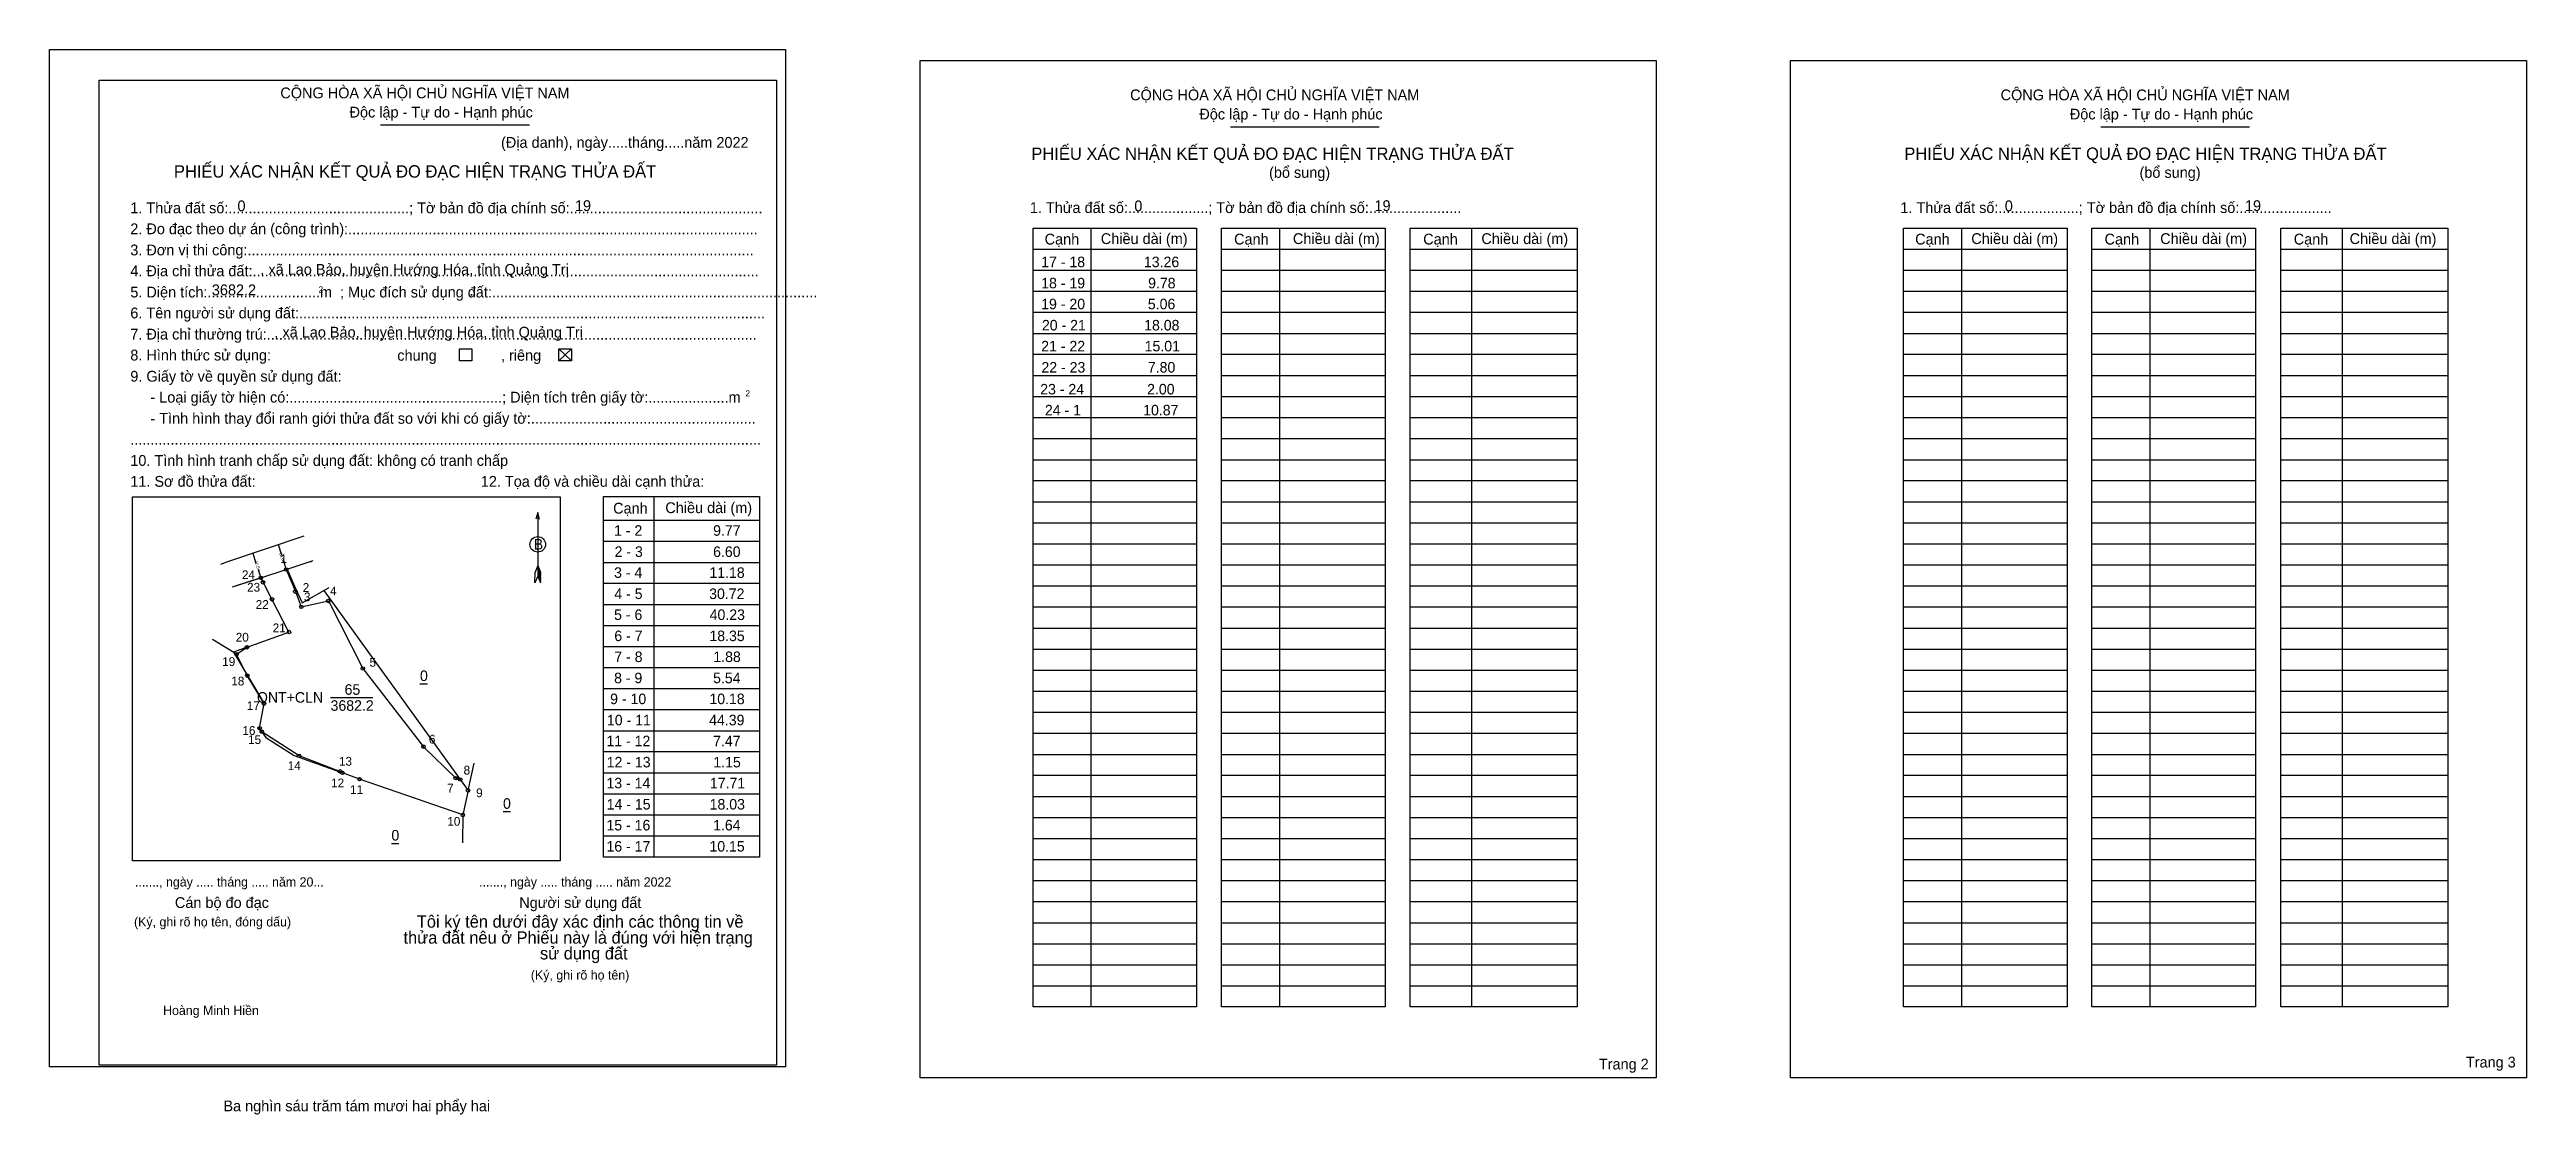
# Model space of a CAD drawing. Extents: x 551204 to 1337199, y 1821540 to 4444261.
# Drawn here: x 552537 to 553542, y 1822688 to 1823121 of the extents above.
import ezdxf

# ---------------------------------------------------------------- set-up
doc = ezdxf.new("R2010")
doc.units = 0
for name, color, linetype in [('Level 1', 7, 'Continuous'), ('Level 10', 7, 'Continuous'), ('Level 11', 7, 'Continuous'), ('Level 13', 7, 'Continuous'), ('Level 2', 7, 'Continuous'), ('Level 23', 7, 'Continuous'), ('Level 26', 7, 'Continuous'), ('Level 27', 7, 'Continuous'), ('Level 29', 7, 'Continuous'), ('Level 3', 7, 'Continuous'), ('Level 36', 7, 'Continuous'), ('Level 48', 7, 'Continuous'), ('Level 50', 7, 'Continuous'), ('Level 52', 7, 'Continuous'), ('Level 6', 7, 'Continuous'), ('Level 9', 7, 'Continuous')]:
    doc.layers.add(name, color=color, linetype=linetype)

msp = doc.modelspace()

# ---------------------------------------------------------------- linework, layer by layer
at = {"layer": 'Level 1'}
for p, q in [((552536.5, 1823116.2), (552536.5, 1823116.2)), ((552889.9, 1823116.2), (552889.9, 1823116.2)), ((552670.8, 1823090), (552731.3, 1823090)), ((553015.9, 1823089.2), (553076.3, 1823089.2)), ((553369.3, 1823089.2), (553429.7, 1823089.2)), ((552935.8, 1823039.5), (553002.2, 1823039.5)), ((552959.3, 1823048.1), (552959.3, 1822731.7)), ((553012.3, 1823039.5), (553078.7, 1823039.5)), ((553035.8, 1823048.1), (553035.8, 1822731.7)), ((553088.9, 1823039.5), (553156.7, 1823039.5)), ((553113.8, 1823048.1), (553113.8, 1822731.7)), ((553289.2, 1823039.5), (553355.6, 1823039.5)), ((553312.7, 1823048.1), (553312.7, 1822731.7)), ((553365.7, 1823039.5), (553432.1, 1823039.5)), ((553389.2, 1823048.1), (553389.2, 1822731.7)), ((553442.3, 1823039.5), (553510.1, 1823039.5)), ((553467.2, 1823048.1), (553467.2, 1822731.7)), ((552935.8, 1823031), (553002.2, 1823031)), ((553012.3, 1823031), (553078.7, 1823031)), ((553088.9, 1823031), (553156.7, 1823031)), ((553289.2, 1823031), (553355.6, 1823031)), ((553365.7, 1823031), (553432.1, 1823031)), ((553442.3, 1823031), (553510.1, 1823031)), ((552935.8, 1823022.4), (553002.2, 1823022.4)), ((553012.3, 1823022.4), (553078.7, 1823022.4)), ((553088.9, 1823022.4), (553156.7, 1823022.4)), ((553289.2, 1823022.4), (553355.6, 1823022.4)), ((553365.7, 1823022.4), (553432.1, 1823022.4)), ((553442.3, 1823022.4), (553510.1, 1823022.4)), ((552935.8, 1823013.9), (553002.2, 1823013.9)), ((553012.3, 1823013.9), (553078.7, 1823013.9)), ((553088.9, 1823013.9), (553156.7, 1823013.9)), ((553289.2, 1823013.9), (553355.6, 1823013.9)), ((553365.7, 1823013.9), (553432.1, 1823013.9)), ((553442.3, 1823013.9), (553510.1, 1823013.9)), ((552743.3, 1822999), (552748.4, 1822994.2)), ((552743.3, 1822994.2), (552748.4, 1822999)), ((552935.8, 1823005.3), (553002.2, 1823005.3)), ((553012.3, 1823005.3), (553078.7, 1823005.3)), ((553088.9, 1823005.3), (553156.7, 1823005.3)), ((553289.2, 1823005.3), (553355.6, 1823005.3)), ((553365.7, 1823005.3), (553432.1, 1823005.3)), ((553442.3, 1823005.3), (553510.1, 1823005.3)), ((552935.8, 1822996.8), (553002.2, 1822996.8)), ((553012.3, 1822996.8), (553078.7, 1822996.8)), ((553088.9, 1822996.8), (553156.7, 1822996.8)), ((553289.2, 1822996.8), (553355.6, 1822996.8)), ((553365.7, 1822996.8), (553432.1, 1822996.8)), ((553442.3, 1822996.8), (553510.1, 1822996.8)), ((552935.8, 1822988.2), (553002.2, 1822988.2)), ((552935.8, 1822979.7), (553002.2, 1822979.7)), ((553012.3, 1822988.2), (553078.7, 1822988.2)), ((553012.3, 1822979.7), (553078.7, 1822979.7)), ((553088.9, 1822988.2), (553156.7, 1822988.2)), ((553088.9, 1822979.7), (553156.7, 1822979.7)), ((553289.2, 1822988.2), (553355.6, 1822988.2)), ((553289.2, 1822979.7), (553355.6, 1822979.7)), ((553365.7, 1822988.2), (553432.1, 1822988.2)), ((553365.7, 1822979.7), (553432.1, 1822979.7)), ((553442.3, 1822988.2), (553510.1, 1822988.2)), ((553442.3, 1822979.7), (553510.1, 1822979.7)), ((552935.8, 1822971.1), (553002.2, 1822971.1)), ((553012.3, 1822971.1), (553078.7, 1822971.1)), ((553088.9, 1822971.1), (553156.7, 1822971.1)), ((553289.2, 1822971.1), (553355.6, 1822971.1)), ((553365.7, 1822971.1), (553432.1, 1822971.1)), ((553442.3, 1822971.1), (553510.1, 1822971.1)), ((552935.8, 1822962.6), (553002.2, 1822962.6)), ((553012.3, 1822962.6), (553078.7, 1822962.6)), ((553088.9, 1822962.6), (553156.7, 1822962.6)), ((553289.2, 1822962.6), (553355.6, 1822962.6)), ((553365.7, 1822962.6), (553432.1, 1822962.6)), ((553442.3, 1822962.6), (553510.1, 1822962.6)), ((552935.8, 1822954), (553002.2, 1822954)), ((553012.3, 1822954), (553078.7, 1822954)), ((553088.9, 1822954), (553156.7, 1822954)), ((553289.2, 1822954), (553355.6, 1822954)), ((553365.7, 1822954), (553432.1, 1822954)), ((553442.3, 1822954), (553510.1, 1822954)), ((552570.2, 1822938.9), (552570.2, 1822938.9)), ((552781.9, 1822939), (552781.9, 1822792.6)), ((552935.8, 1822945.5), (553002.2, 1822945.5)), ((553012.3, 1822945.5), (553078.7, 1822945.5)), ((553088.9, 1822945.5), (553156.7, 1822945.5)), ((553289.2, 1822945.5), (553355.6, 1822945.5)), ((553365.7, 1822945.5), (553432.1, 1822945.5)), ((553442.3, 1822945.5), (553510.1, 1822945.5)), ((552734.7, 1822932.6), (552734.7, 1822906.7)), ((552761.4, 1822929.4), (552824.8, 1822929.4)), ((552935.8, 1822936.9), (553002.2, 1822936.9)), ((552935.8, 1822928.4), (553002.2, 1822928.4)), ((553012.3, 1822936.9), (553078.7, 1822936.9)), ((553012.3, 1822928.4), (553078.7, 1822928.4)), ((553088.9, 1822936.9), (553156.7, 1822936.9)), ((553088.9, 1822928.4), (553156.7, 1822928.4)), ((553289.2, 1822936.9), (553355.6, 1822936.9)), ((553289.2, 1822928.4), (553355.6, 1822928.4)), ((553365.7, 1822936.9), (553432.1, 1822936.9)), ((553365.7, 1822928.4), (553432.1, 1822928.4)), ((553442.3, 1822936.9), (553510.1, 1822936.9)), ((553442.3, 1822928.4), (553510.1, 1822928.4)), ((552761.4, 1822920.9), (552824.8, 1822920.9)), ((552935.8, 1822919.8), (553002.2, 1822919.8)), ((553012.3, 1822919.8), (553078.7, 1822919.8)), ((553088.9, 1822919.8), (553156.7, 1822919.8)), ((553289.2, 1822919.8), (553355.6, 1822919.8)), ((553365.7, 1822919.8), (553432.1, 1822919.8)), ((553442.3, 1822919.8), (553510.1, 1822919.8)), ((552733.5, 1822904), (552733.6, 1822908.3)), ((552734.7, 1822911), (552733.6, 1822908.3)), ((552734.7, 1822911), (552735.8, 1822908.3)), ((552734.7, 1822910.6), (552735.8, 1822907.9)), ((552734.7, 1822910.2), (552735.8, 1822907.6)), ((552734.7, 1822909.8), (552735.8, 1822907.2)), ((552734.7, 1822909.5), (552735.8, 1822906.8)), ((552734.7, 1822909.1), (552735.8, 1822906.4)), ((552734.7, 1822908.7), (552735.8, 1822906)), ((552734.7, 1822908.4), (552735.8, 1822905.6)), ((552734.7, 1822908), (552735.8, 1822905.3)), ((552735.8, 1822904), (552735.8, 1822908.3)), ((552761.4, 1822912.3), (552824.8, 1822912.3)), ((552935.8, 1822911.3), (553002.2, 1822911.3)), ((553012.3, 1822911.3), (553078.7, 1822911.3)), ((553088.9, 1822911.3), (553156.7, 1822911.3)), ((553289.2, 1822911.3), (553355.6, 1822911.3)), ((553365.7, 1822911.3), (553432.1, 1822911.3)), ((553442.3, 1822911.3), (553510.1, 1822911.3)), ((552734.7, 1822906.7), (552733.5, 1822904)), ((552734.7, 1822907.6), (552735.8, 1822904.9)), ((552734.7, 1822907.2), (552735.8, 1822904.5)), ((552734.7, 1822906.7), (552735.8, 1822904)), ((552761.4, 1822903.8), (552824.8, 1822903.8)), ((552935.8, 1822902.7), (553002.2, 1822902.7)), ((553012.3, 1822902.7), (553078.7, 1822902.7)), ((553088.9, 1822902.7), (553156.7, 1822902.7)), ((553289.2, 1822902.7), (553355.6, 1822902.7)), ((553365.7, 1822902.7), (553432.1, 1822902.7)), ((553442.3, 1822902.7), (553510.1, 1822902.7)), ((552761.4, 1822895.2), (552824.8, 1822895.2)), ((552935.8, 1822894.2), (553002.2, 1822894.2)), ((553012.3, 1822894.2), (553078.7, 1822894.2)), ((553088.9, 1822894.2), (553156.7, 1822894.2)), ((553289.2, 1822894.2), (553355.6, 1822894.2)), ((553365.7, 1822894.2), (553432.1, 1822894.2)), ((553442.3, 1822894.2), (553510.1, 1822894.2)), ((552761.4, 1822886.7), (552824.8, 1822886.7)), ((552761.4, 1822878.1), (552824.8, 1822878.1)), ((552935.8, 1822885.6), (553002.2, 1822885.6)), ((553012.3, 1822885.6), (553078.7, 1822885.6)), ((553088.9, 1822885.6), (553156.7, 1822885.6)), ((553289.2, 1822885.6), (553355.6, 1822885.6)), ((553365.7, 1822885.6), (553432.1, 1822885.6)), ((553442.3, 1822885.6), (553510.1, 1822885.6)), ((552761.4, 1822869.6), (552824.8, 1822869.6)), ((552935.8, 1822877.1), (553002.2, 1822877.1)), ((552935.8, 1822868.5), (553002.2, 1822868.5)), ((553012.3, 1822877.1), (553078.7, 1822877.1)), ((553012.3, 1822868.5), (553078.7, 1822868.5)), ((553088.9, 1822877.1), (553156.7, 1822877.1)), ((553088.9, 1822868.5), (553156.7, 1822868.5)), ((553289.2, 1822877.1), (553355.6, 1822877.1)), ((553289.2, 1822868.5), (553355.6, 1822868.5)), ((553365.7, 1822877.1), (553432.1, 1822877.1)), ((553365.7, 1822868.5), (553432.1, 1822868.5)), ((553442.3, 1822877.1), (553510.1, 1822877.1)), ((553442.3, 1822868.5), (553510.1, 1822868.5)), ((552761.4, 1822861), (552824.8, 1822861)), ((552935.8, 1822860), (553002.2, 1822860)), ((553012.3, 1822860), (553078.7, 1822860)), ((553088.9, 1822860), (553156.7, 1822860)), ((553289.2, 1822860), (553355.6, 1822860)), ((553365.7, 1822860), (553432.1, 1822860)), ((553442.3, 1822860), (553510.1, 1822860)), ((552761.4, 1822852.5), (552824.8, 1822852.5)), ((552935.8, 1822851.4), (553002.2, 1822851.4)), ((553012.3, 1822851.4), (553078.7, 1822851.4)), ((553088.9, 1822851.4), (553156.7, 1822851.4)), ((553289.2, 1822851.4), (553355.6, 1822851.4)), ((553365.7, 1822851.4), (553432.1, 1822851.4)), ((553442.3, 1822851.4), (553510.1, 1822851.4)), ((552761.4, 1822843.9), (552824.8, 1822843.9)), ((552935.8, 1822842.9), (553002.2, 1822842.9)), ((553012.3, 1822842.9), (553078.7, 1822842.9)), ((553088.9, 1822842.9), (553156.7, 1822842.9)), ((553289.2, 1822842.9), (553355.6, 1822842.9)), ((553365.7, 1822842.9), (553432.1, 1822842.9)), ((553442.3, 1822842.9), (553510.1, 1822842.9)), ((552761.4, 1822835.4), (552824.8, 1822835.4)), ((552935.8, 1822834.3), (553002.2, 1822834.3)), ((553012.3, 1822834.3), (553078.7, 1822834.3)), ((553088.9, 1822834.3), (553156.7, 1822834.3)), ((553289.2, 1822834.3), (553355.6, 1822834.3)), ((553365.7, 1822834.3), (553432.1, 1822834.3)), ((553442.3, 1822834.3), (553510.1, 1822834.3)), ((552761.4, 1822826.8), (552824.8, 1822826.8)), ((552761.4, 1822818.3), (552824.8, 1822818.3)), ((552935.8, 1822825.8), (553002.2, 1822825.8)), ((553012.3, 1822825.8), (553078.7, 1822825.8)), ((553088.9, 1822825.8), (553156.7, 1822825.8)), ((553289.2, 1822825.8), (553355.6, 1822825.8)), ((553365.7, 1822825.8), (553432.1, 1822825.8)), ((553442.3, 1822825.8), (553510.1, 1822825.8)), ((552761.4, 1822809.7), (552824.8, 1822809.7)), ((552935.8, 1822817.2), (553002.2, 1822817.2)), ((552935.8, 1822808.7), (553002.2, 1822808.7)), ((553012.3, 1822817.2), (553078.7, 1822817.2)), ((553012.3, 1822808.7), (553078.7, 1822808.7)), ((553088.9, 1822817.2), (553156.7, 1822817.2)), ((553088.9, 1822808.7), (553156.7, 1822808.7)), ((553289.2, 1822817.2), (553355.6, 1822817.2)), ((553289.2, 1822808.7), (553355.6, 1822808.7)), ((553365.7, 1822817.2), (553432.1, 1822817.2)), ((553365.7, 1822808.7), (553432.1, 1822808.7)), ((553442.3, 1822817.2), (553510.1, 1822817.2)), ((553442.3, 1822808.7), (553510.1, 1822808.7)), ((552761.4, 1822801.2), (552824.8, 1822801.2)), ((552935.8, 1822800.1), (553002.2, 1822800.1)), ((553012.3, 1822800.1), (553078.7, 1822800.1)), ((553088.9, 1822800.1), (553156.7, 1822800.1)), ((553289.2, 1822800.1), (553355.6, 1822800.1)), ((553365.7, 1822800.1), (553432.1, 1822800.1)), ((553442.3, 1822800.1), (553510.1, 1822800.1)), ((552743.8, 1822791), (552743.8, 1822791)), ((552935.8, 1822791.6), (553002.2, 1822791.6)), ((553012.3, 1822791.6), (553078.7, 1822791.6)), ((553088.9, 1822791.6), (553156.7, 1822791.6)), ((553289.2, 1822791.6), (553355.6, 1822791.6)), ((553365.7, 1822791.6), (553432.1, 1822791.6)), ((553442.3, 1822791.6), (553510.1, 1822791.6)), ((552935.8, 1822783), (553002.2, 1822783)), ((553012.3, 1822783), (553078.7, 1822783)), ((553088.9, 1822783), (553156.7, 1822783)), ((553289.2, 1822783), (553355.6, 1822783)), ((553365.7, 1822783), (553432.1, 1822783)), ((553442.3, 1822783), (553510.1, 1822783)), ((552935.8, 1822774.5), (553002.2, 1822774.5)), ((553012.3, 1822774.5), (553078.7, 1822774.5)), ((553088.9, 1822774.5), (553156.7, 1822774.5)), ((553289.2, 1822774.5), (553355.6, 1822774.5)), ((553365.7, 1822774.5), (553432.1, 1822774.5)), ((553442.3, 1822774.5), (553510.1, 1822774.5)), ((552935.8, 1822765.9), (553002.2, 1822765.9)), ((552935.8, 1822757.4), (553002.2, 1822757.4)), ((553012.3, 1822765.9), (553078.7, 1822765.9)), ((553012.3, 1822757.4), (553078.7, 1822757.4)), ((553088.9, 1822765.9), (553156.7, 1822765.9)), ((553088.9, 1822757.4), (553156.7, 1822757.4)), ((553289.2, 1822765.9), (553355.6, 1822765.9)), ((553289.2, 1822757.4), (553355.6, 1822757.4)), ((553365.7, 1822765.9), (553432.1, 1822765.9)), ((553365.7, 1822757.4), (553432.1, 1822757.4)), ((553442.3, 1822765.9), (553510.1, 1822765.9)), ((553442.3, 1822757.4), (553510.1, 1822757.4)), ((552935.8, 1822748.8), (553002.2, 1822748.8)), ((553012.3, 1822748.8), (553078.7, 1822748.8)), ((553088.9, 1822748.8), (553156.7, 1822748.8)), ((553289.2, 1822748.8), (553355.6, 1822748.8)), ((553365.7, 1822748.8), (553432.1, 1822748.8)), ((553442.3, 1822748.8), (553510.1, 1822748.8)), ((552935.8, 1822740.3), (553002.2, 1822740.3)), ((553012.3, 1822740.3), (553078.7, 1822740.3)), ((553088.9, 1822740.3), (553156.7, 1822740.3)), ((553289.2, 1822740.3), (553355.6, 1822740.3)), ((553365.7, 1822740.3), (553432.1, 1822740.3)), ((553442.3, 1822740.3), (553510.1, 1822740.3)), ((552835.3, 1822702.9), (552835.3, 1822702.9)), ((553188.7, 1822702.9), (553188.7, 1822702.9))]:
    msp.add_line(p, q, dxfattribs=at)
for points in [[(552935.8, 1823048.1), (553002.2, 1823048.1), (553002.2, 1822731.7), (552935.8, 1822731.7)], [(553012.3, 1823048.1), (553078.7, 1823048.1), (553078.7, 1822731.7), (553012.3, 1822731.7)], [(553088.9, 1823048.1), (553156.7, 1823048.1), (553156.7, 1822731.7), (553088.9, 1822731.7)], [(553289.2, 1823048.1), (553355.6, 1823048.1), (553355.6, 1822731.7), (553289.2, 1822731.7)], [(553365.7, 1823048.1), (553432.1, 1823048.1), (553432.1, 1822731.7), (553365.7, 1822731.7)], [(553442.3, 1823048.1), (553510.1, 1823048.1), (553510.1, 1822731.7), (553442.3, 1822731.7)], [(552570.2, 1822938.9), (552743.8, 1822938.9), (552743.8, 1822791), (552570.2, 1822791)], [(552761.4, 1822939), (552824.8, 1822939), (552824.8, 1822792.6), (552761.4, 1822792.6)]]:
    msp.add_lwpolyline(points, close=True, dxfattribs=at)
msp.add_lwpolyline([(552735.4, 1822929.8), (552734.7, 1822932.6), (552733.9, 1822929.8)], dxfattribs=at)
msp.add_circle((552734.7, 1822919.6), 3.16, dxfattribs=at)
at = {"layer": 'Level 10'}
for p, q in [((552633, 1822909.5), (552633.7, 1822907.9)), ((552633.7, 1822907.9), (552636.5, 1822901.4)), ((552636.5, 1822901.4), (552639, 1822895.8)), ((552639, 1822895.8), (552650, 1822902.1)), ((552616.7, 1822877.8), (552611.2, 1822875.8)), ((552622.7, 1822843.5), (552624.3, 1822841.1)), ((552624.3, 1822841.1), (552635.8, 1822833.9)), ((552635.8, 1822833.9), (552655.4, 1822826.8))]:
    msp.add_line(p, q, dxfattribs=at)
msp.add_lwpolyline([(552704.3, 1822809.7), (552662.4, 1822824.2), (552655.4, 1822826.8), (552654.4, 1822827.4), (552637.8, 1822833.7), (552622.7, 1822843.5), (552621.8, 1822844.9), (552623.6, 1822854.9), (552616.8, 1822866.3), (552612.4, 1822875), (552616.7, 1822877.8), (552633.7, 1822884), (552626.8, 1822897.3), (552623.2, 1822904.2), (552622.3, 1822906), (552632.6, 1822909.4), (552636.3, 1822900.4), (552638.7, 1822894.2), (552649.7, 1822896.6), (552663.7, 1822869.2), (552688.3, 1822837.4), (552701.4, 1822824.6), (552703.2, 1822824.1), (552706.4, 1822819.6)], close=True, dxfattribs=at)
at = {"layer": 'Level 11'}
for centre in [(552632.6, 1822909.4), (552622.3, 1822906), (552623.2, 1822904.2), (552626.8, 1822897.3), (552636.3, 1822900.4), (552638.7, 1822894.2), (552649.7, 1822896.6), (552616.7, 1822877.8), (552633.7, 1822884), (552612.4, 1822875), (552663.7, 1822869.2), (552616.8, 1822866.3), (552623.6, 1822854.9), (552621.8, 1822844.9), (552622.7, 1822843.5), (552688.3, 1822837.4), (552637.8, 1822833.7), (552654.4, 1822827.4), (552655.4, 1822826.8), (552662.4, 1822824.2), (552701.4, 1822824.6), (552703.2, 1822824.1), (552706.4, 1822819.6), (552704.3, 1822809.7), (552704.3, 1822809.7)]:
    msp.add_circle(centre, 0.713, dxfattribs=at)
at = {"layer": 'Level 2'}
for points in [[(552536.5, 1823120.6), (552835.3, 1823120.6), (552835.3, 1822707.4), (552536.5, 1822707.4)], [(552889.9, 1823116.2), (553188.7, 1823116.2), (553188.7, 1822702.9), (552889.9, 1822702.9)], [(553243.3, 1823116.2), (553542.1, 1823116.2), (553542.1, 1822702.9), (553243.3, 1822702.9)]]:
    msp.add_lwpolyline(points, close=True, dxfattribs=at)
at = {"layer": 'Level 23'}
msp.add_line((552610.8, 1822902.3), (552622.3, 1822906), dxfattribs=at)
for points in [[(552606, 1822911.6), (552608.5, 1822912.5), (552639.9, 1822923.1)], [(552606, 1822911.6), (552608.5, 1822912.5), (552639.9, 1822923.1)], [(552632.6, 1822909.4), (552633, 1822909.5), (552641.9, 1822912.5), (552642.5, 1822912.6), (552642.8, 1822912.7)]]:
    msp.add_lwpolyline(points, dxfattribs=at)
at = {"layer": 'Level 26'}
for p, q in [((552629.3, 1822919.5), (552630.7, 1822915.3)), ((552619, 1822916), (552620.3, 1822912)), ((552621.2, 1822909.3), (552622.3, 1822906)), ((552631.3, 1822913.2), (552632.6, 1822909.4))]:
    msp.add_line(p, q, dxfattribs=at)
at = {"layer": 'Level 27'}
for p, q in [((552632.6, 1822909.4), (552643.5, 1822913)), ((552622.3, 1822906), (552611.5, 1822902.5)), ((552612.4, 1822875), (552602.7, 1822880.9)), ((552706.4, 1822819.6), (552708.9, 1822830.7)), ((552704.3, 1822809.7), (552704.1, 1822798.3))]:
    msp.add_line(p, q, dxfattribs=at)
at = {"layer": 'Level 29'}
for p, q in [((552647.8, 1822900.8), (552703.2, 1822824.1)), ((552611.2, 1822875.8), (552623.6, 1822854.9)), ((552611.2, 1822875.8), (552623.6, 1822854.9))]:
    msp.add_line(p, q, dxfattribs=at)
at = {"layer": 'Level 3'}
msp.add_lwpolyline([(552556.7, 1823108.2), (552831.7, 1823108.2), (552831.7, 1822708.1), (552556.7, 1822708.1)], close=True, dxfattribs=at)
at = {"layer": 'Level 50'}
for points in [[(552702.9, 1822999), (552708, 1822999), (552708, 1822994.2), (552702.9, 1822994.2)], [(552743.3, 1822999), (552748.4, 1822999), (552748.4, 1822994.2), (552743.3, 1822994.2)]]:
    msp.add_lwpolyline(points, close=True, dxfattribs=at)
at = {"layer": 'Level 9'}
for p, q in [((552686.9, 1822862.9), (552689.9, 1822862.9)), ((552650.6, 1822857.4), (552667.8, 1822857.4)), ((552720.6, 1822811.1), (552723.6, 1822811.1)), ((552675.3, 1822798.1), (552678.3, 1822798.1))]:
    msp.add_line(p, q, dxfattribs=at)

# ---------------------------------------------------------------- texts
at = {"layer": 'Level 1'}
for s, height, p in [('CỘNG HÒA XÃ HỘI CHỦ NGHĨA VIỆT NAM', 4.389, (552630.2, 1823100.8)), ('CỘNG HÒA XÃ HỘI CHỦ NGHĨA VIỆT NAM', 4.389, (552975.2, 1823100)), ('CỘNG HÒA XÃ HỘI CHỦ NGHĨA VIỆT NAM', 4.389, (553328.6, 1823100)), ('Độc lập - Tự do - Hạnh phúc', 4.389, (552658.3, 1823093)), ('Độc lập - Tự do - Hạnh phúc', 4.389, (553003.3, 1823092.2)), ('Độc lập - Tự do - Hạnh phúc', 4.389, (553356.7, 1823092.2)), ('(Địa danh), ngày.....tháng.....năm 2022', 4.389, (552719.8, 1823080.7)), ('PHIẾU XÁC NHẬN KẾT QUẢ ĐO ĐẠC HIỆN TRẠNG THỬA ĐẤT', 5.016, (552935.1, 1823075.8)), ('PHIẾU XÁC NHẬN KẾT QUẢ ĐO ĐẠC HIỆN TRẠNG THỬA ĐẤT', 5.016, (553289.5, 1823075.8)), ('PHIẾU XÁC NHẬN KẾT QUẢ ĐO ĐẠC HIỆN TRẠNG THỬA ĐẤT', 5.016, (552587, 1823068.6)), ('(bổ sung)', 4.39, (553031.6, 1823068.5)), ('(bổ sung)', 4.39, (553385, 1823068.5)), ('1. Thửa đất số:.............................................; Tờ bản đồ địa chính số:................................................', 4.3889, (552569.3, 1823054.1)), ('1. Thửa đất số:....................; Tờ bản đồ địa chính số:.......................', 4.389, (552934.5, 1823054.2)), ('1. Thửa đất số:....................; Tờ bản đồ địa chính số:.......................', 4.389, (553287.9, 1823054.2)), ('2. Đo đạc theo dự án (công trình):......................................................................................................', 4.3889, (552569.3, 1823045.6)), ('3. Đơn vị thi công:..............................................................................................................................', 4.3889, (552569.3, 1823037)), ('Cạnh', 4.39, (552940.5, 1823041.4)), ('Chiều dài (m)', 4.389, (552963.3, 1823041.6)), ('Cạnh', 4.39, (553017.4, 1823041.4)), ('Chiều dài (m)', 4.389, (553041.3, 1823041.6)), ('Cạnh', 4.39, (553094.2, 1823041.4)), ('Chiều dài (m)', 4.389, (553117.8, 1823041.6)), ('Cạnh', 4.39, (553293.9, 1823041.4)), ('Chiều dài (m)', 4.389, (553316.7, 1823041.6)), ('Cạnh', 4.39, (553370.8, 1823041.4)), ('Chiều dài (m)', 4.389, (553393.4, 1823041.6)), ('Cạnh', 4.39, (553447.6, 1823041.4)), ('Chiều dài (m)', 4.389, (553470.3, 1823041.6)), ('4. Địa chỉ thửa đất:..............................................................................................................................', 4.3889, (552569.3, 1823028.5)), ('5. Diện tích:............................m  ; Mục đích sử dụng đất:.................................................................................', 4.3889, (552569.3, 1823019.9)), ('2', 2.51, (552645.7, 1823021.9)), ('6. Tên người sử dụng đất:....................................................................................................................', 4.3889, (552569.3, 1823011.4)), ('7. Địa chỉ thường trú:..........................................................................................................................', 4.3889, (552569.3, 1823002.8)), ('chung                , riêng', 4.389, (552677.7, 1822994.2)), ('9. Giấy tờ về quyền sử dụng đất:', 4.389, (552569.3, 1822985.7)), ('     - Loại giấy tờ hiện có:.....................................................; Diện tích trên giấy tờ:....................m', 4.3889, (552569.3, 1822977.2)), ('2', 2.51, (552819, 1822979.7)), ('     - Tình hình thay đổi ranh giới thửa đất so với khi có giấy tờ:........................................................', 4.3889, (552569.3, 1822968.6)), ('.............................................................................................................................................................', 4.3889, (552569.3, 1822960.1)), ('10. Tình hình tranh chấp sử dụng đất: không có tranh chấp', 4.389, (552569.3, 1822951.5)), ('11. Sơ đồ thửa đất:', 4.389, (552569.3, 1822943)), ('12. Tọa độ và chiều dài cạnh thửa:', 4.389, (552711.6, 1822943)), ('Cạnh', 4.39, (552765.3, 1822932.1)), ('Chiều dài (m)', 4.389, (552786.5, 1822932.3)), ('B', 4.28, (552733.1, 1822917.5)), ('......., ngày ..... tháng ..... năm 20...', 3.762, (552571.2, 1822780.6)), ('......., ngày ..... tháng ..... năm 2022', 3.762, (552710.9, 1822780.6)), ('(Ký, ghi rõ họ tên, đóng dấu)', 3.762, (552570.8, 1822764.4)), ('Cán bộ đo đạc', 4.389, (552587.4, 1822771.9)), ('Tôi ký tên dưới đây xác định các thông tin về', 4.987, (552685.6, 1822763.9)), ('Người sử dụng đất', 4.389, (552727.2, 1822771.9)), ('thửa đất nêu ở Phiếu này là đúng với hiện trạng', 4.987, (552680.2, 1822757.4)), ('sử dụng đất', 4.987, (552735.6, 1822751)), ('(Ký, ghi rõ họ tên)', 3.762, (552731.9, 1822742.8)), ('Hoàng Minh Hiền', 3.762, (552582.6, 1822728.4)), ('Trang 2', 4.39, (553165.5, 1822706.3)), ('Trang 3', 4.39, (553517.5, 1822707.1))]:
    msp.add_text(s, height=height, dxfattribs=at).set_placement(p)
at = {"layer": 'Level 13'}
for s, p in [('ONT+CLN', (552620.7, 1822855.3)), ('65', (552656.3, 1822858.5)), ('3682.2', (552650.6, 1822852))]:
    msp.add_text(s, height=4.28, dxfattribs=at).set_placement(p)
at = {"layer": 'Level 26'}
for s, p in [('10.54', (552619.7, 1822912.7)), ('10.64', (552629.7, 1822916.1))]:
    msp.add_text(s, height=1.25, rotation=288.1942, dxfattribs=at).set_placement(p)
at = {"layer": 'Level 36'}
for p in [(552686.9, 1822864.1), (552720.6, 1822812.2), (552675.3, 1822799.3)]:
    msp.add_text('0', height=4.28, dxfattribs=at).set_placement(p)
at = {"layer": 'Level 48'}
msp.add_text('8. Hình thức sử dụng:', height=4.389, dxfattribs=at).set_placement((552569.3, 1822994.3))
at = {"layer": 'Level 52'}
for s, p in [('17 - 18', (552939.1, 1823032.2)), ('13.26', (552980.8, 1823032.2)), ('18 - 19', (552939.1, 1823023.6)), ('19 - 20', (552939.1, 1823015.1)), ('5.06', (552982.4, 1823015.1)), ('9.78', (552982.5, 1823023.6)), ('20 - 21', (552939.4, 1823006.5)), ('18.08', (552980.9, 1823006.5)), ('21 - 22', (552939.1, 1822998)), ('15.01', (552981.1, 1822998)), ('22 - 23', (552939.2, 1822989.4)), ('7.80', (552982.4, 1822989.4)), ('23 - 24', (552938.7, 1822980.5)), ('2.00', (552982.1, 1822980.5)), ('24 - 1', (552940.6, 1822972)), ('10.87', (552980.5, 1822972)), ('1 - 2', (552765.7, 1822923.1)), ('2 - 3', (552765.9, 1822914.5)), ('9.77', (552805.9, 1822923.1)), ('6.60', (552805.9, 1822914.5)), ('3 - 4', (552765.7, 1822906)), ('11.18', (552804.4, 1822906)), ('4 - 5', (552765.8, 1822897.4)), ('30.72', (552804.3, 1822897.4)), ('5 - 6', (552765.7, 1822888.9)), ('40.23', (552804.5, 1822888.9)), ('6 - 7', (552765.8, 1822880.3)), ('18.35', (552804.4, 1822880.3)), ('7 - 8', (552765.8, 1822871.8)), ('1.88', (552806, 1822871.8)), ('9 - 10', (552764.1, 1822854.7)), ('8 - 9', (552765.7, 1822863.2)), ('10.18', (552804.4, 1822854.7)), ('5.54', (552805.9, 1822863.2)), ('10 - 11', (552762.8, 1822846.1)), ('44.39', (552804.3, 1822846.1)), ('11 - 12', (552762.6, 1822837.6)), ('7.47', (552805.9, 1822837.6)), ('12 - 13', (552762.7, 1822829)), ('1.15', (552806, 1822829)), ('13 - 14', (552762.6, 1822820.5)), ('17.71', (552804.6, 1822820.5)), ('15 - 16', (552762.6, 1822803.4)), ('14 - 15', (552762.7, 1822811.9)), ('18.03', (552804.5, 1822811.9)), ('1.64', (552805.9, 1822803.4)), ('16 - 17', (552762.6, 1822794.8)), ('10.15', (552804.4, 1822794.8))]:
    msp.add_text(s, height=4.28, dxfattribs=at).set_placement(p)
at = {"layer": 'Level 6'}
for s, height, p in [('0', 4.39, (552612.8, 1823054.9)), ('19', 4.39, (552749.8, 1823055)), ('0', 4.39, (552976.9, 1823054.9)), ('19', 4.39, (553074.4, 1823055)), ('0', 4.39, (553330.3, 1823054.9)), ('19', 4.39, (553427.8, 1823055)), (', xã Lao Bảo, huyện Hướng Hóa, tỉnh Quảng Trị', 4.389, (552622.1, 1823029.1)), ('3682.2', 4.39, (552602.4, 1823020.8)), ('.', 4.39, (552707, 1823020.6)), (', xã Lao Bảo, huyện Hướng Hóa, tỉnh Quảng Trị', 4.389, (552627.8, 1823003.6)), ('Ba nghìn sáu trăm tám mươi hai phẩy hai', 4.389, (552607.1, 1822689.3))]:
    msp.add_text(s, height=height, dxfattribs=at).set_placement(p)
at = {"layer": 'Level 9'}
for s, p in [('24', (552614.6, 1822905.5)), ('1', (552630.2, 1822912)), ('23', (552616.7, 1822900.4)), ('2', (552639.3, 1822900.3)), ('3', (552639.8, 1822896.5)), ('4', (552650.4, 1822898.9)), ('22', (552620.2, 1822893.4)), ('20', (552612.1, 1822880.1)), ('21', (552627.1, 1822883.9)), ('19', (552606.6, 1822870.2)), ('5', (552666.4, 1822869.9)), ('18', (552610.3, 1822862.3)), ('17', (552616.6, 1822852.3)), ('16', (552614.8, 1822842.2)), ('15', (552617.1, 1822838.5)), ('6', (552690.5, 1822838.7)), ('14', (552633.2, 1822827.9)), ('13', (552654, 1822829.7)), ('8', (552704.6, 1822826.1)), ('12', (552650.8, 1822820.9)), ('11', (552658.5, 1822818.2)), ('7', (552697.9, 1822818.8)), ('9', (552709.7, 1822816.9)), ('10', (552698, 1822805.3))]:
    msp.add_text(s, height=3.56, dxfattribs=at).set_placement(p)

doc.saveas('drawing.dxf')
